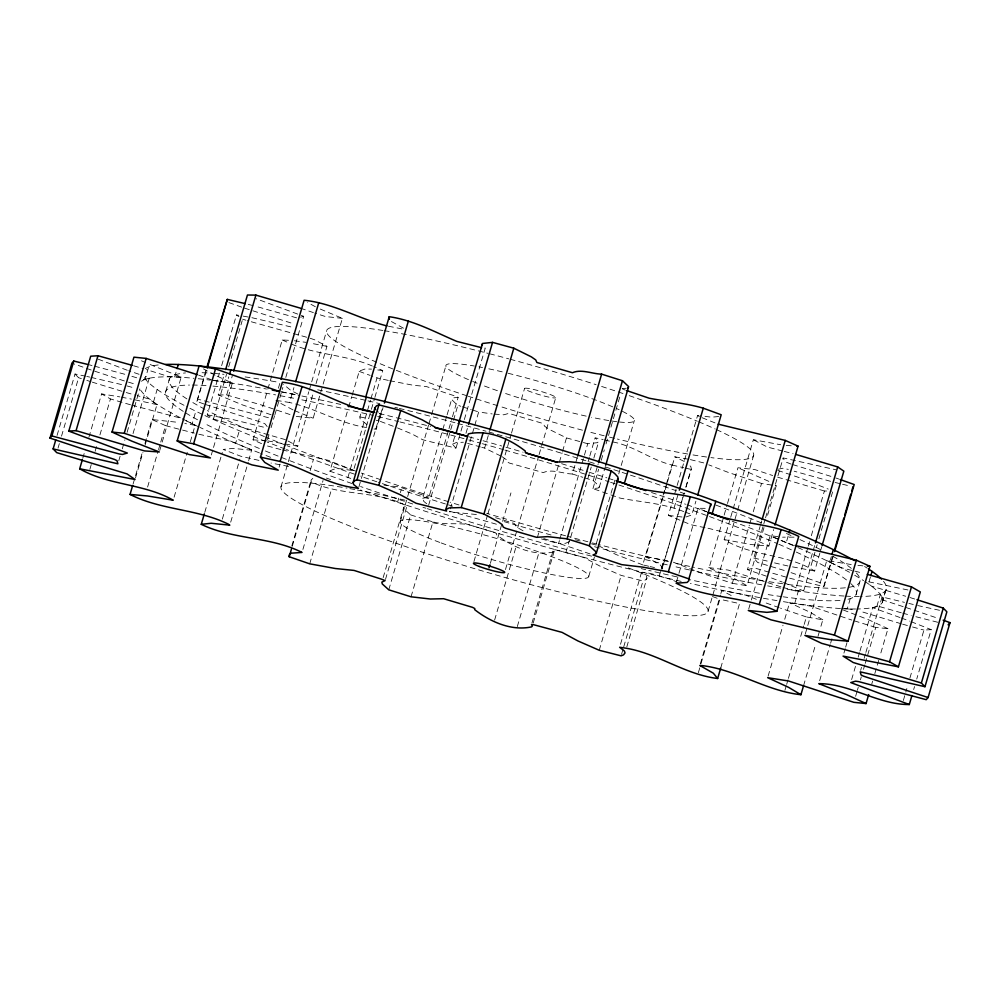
<?xml version="1.0" encoding="UTF-8"?>
<svg xmlns="http://www.w3.org/2000/svg" width="1000" height="1000" viewBox="0 0 1000 1000"><rect width="100%" height="100%" fill="white"/><g stroke="black" fill="none" stroke-linecap="round" stroke-linejoin="round"><path stroke-width="0.75" stroke-dasharray="5 3.75" d="M385.487 579.412L406.95 506.012C377.45 490.163 341.425 496.525 311.112 481.863L311.062 480.138L312.875 478.288L315.875 477.488M614.9 480.112L595.237 547.225M446.688 416.275L422.713 498.25L423.825 501.4L426.725 503.787M389.712 380.712L413.225 385.25L426.287 386.525L454.913 395.962L458.137 397.337L452.762 397.938L451.675 399.5L456.9 404.725L460.812 406.312M683.713 511.587C663.413 503.237 641.1 502.225 619.888 498.05L592.962 488.625L598.337 488.038L599.425 486.463L593.263 480.6L584.325 477.775M57.062 435.438L75.025 374.012L85.3 376.138M58.025 448.125L59.337 443.638M61.525 436.138L78.612 377.725L75.025 374.012M82.762 458.312L85.388 449.325M88.888 437.337L101.587 393.9L119.787 396.887M89.862 469.35L91.613 463.35M95.113 451.375L97.3 443.888M99.938 434.9L110.45 398.95L101.587 393.9M118.775 460.788L120.087 456.287M122.287 448.8L124.913 439.812M127.1 432.325L139.8 388.888M143.338 379.525L145.037 379.438L148.688 366.95M133.038 433.587L149.25 378.162L145.688 376.413M153.488 401.938L157.137 389.462M133.112 483.95L142.312 452.488M144.938 443.5L151.95 419.538L178.588 422.4M135.488 478.013L142.938 452.55M145.125 445.062L156.95 404.613L148.963 399L137.5 395.688M165.812 391.325L169.462 378.85M174.638 376.975L176.675 370.037M147.6 487.038L158.112 451.087M158.55 449.6L160.3 443.6M160.738 442.1L165.55 425.625L151.95 419.538M159.738 450.487L181.2 377.088L146.85 363.188M203.938 403.975L196.9 401.438L206.488 368.65M196.9 401.438L206.825 369.438M190.312 441.788L195.125 425.312L192.188 423.7L195.837 411.225M174.1 497.212L187.237 452.275M285.425 439.65L213.438 419.05L207.262 414.825L219.462 373.088M221.637 365.637L236.462 314.962L238.738 315.338M271.125 414.775L242.25 404.825L218.25 394.875L224.35 374.012M213.438 419.05L226.513 374.338M228.688 366.875L242.2 320.675M213.95 380.412L227.162 382.425L228.787 376.875M218.25 394.875L226.7 394.975L232.362 375.6M211.312 454.95L213.075 448.963M213.512 447.463L232.338 383.05L216.225 375.75M204.775 512.35L222.288 452.425M248.65 460.75L251.65 449.938L235.662 443.212L239.312 430.737M222.338 519.138L239.862 459.212M261.575 443.65L253.038 439.825L267.413 390.637M267.85 389.137L282.238 339.963L291.788 340.462M230.688 522.163L248.212 462.238M278.387 388.212L280.138 382.25M267.587 439.6L269.337 433.638M271.075 427.675L274.562 415.75M274.9 414.675L282.85 387.425M285.8 377.413L303.675 316.3L255.95 298.675M276.375 400.363L289.575 402.512L293.925 387.6M279.137 467.15L280.012 464.15M280.975 486.875L308.788 391.775M309.225 390.288L326.6 330.838M267.812 440.925L297.738 446.225L313.425 392.575M316.038 383.625L326.938 346.362L314.625 339.787L308.175 337.6M296.288 416.413L313.163 418.225L342.375 318.363L317.962 308.087M310.15 470.675L313.4 459.575M291.788 546.05L311.062 480.138M292.275 546.275L311.112 481.863M302.9 549.45L323.05 480.538M350.775 478.45L329.925 471.213L348.225 408.612M348.663 407.125L351.712 396.7M352.15 395.2L359.325 371.025L365.1 368.988L371.512 369.113M309.725 563.837L331.625 488.95M366.825 424.487L360.163 419.137L359.862 416.925L361.775 410.613M347.825 477.788L370.487 400.275M370.925 398.787L377.025 377.925L371.512 375.9M329.925 471.213C336.562 466.037 346.037 470.45 353.525 470.412L370.962 410.8M371.4 409.312L374.45 398.875M374.888 397.388L382.738 370.55L373.75 366.6M358.9 486.863L380.363 413.462L377 411.1M374 429.012L376.275 429.15L382.812 406.788M393.237 426.262L379.137 420.95L383.062 407.537M397.537 502.325L398.762 498.162M400.375 492.612L401.188 489.85M383.162 577.625L403.75 507.225L406.95 506.012M400.3 521.75L428.537 425.163M428.975 423.675L431.15 416.238M431.587 414.75L445.925 365.712M388.775 589.825L410.675 514.925L404.175 509.05L403.75 507.225M447.125 414.787L451.912 398.387M422.713 498.25L428.938 497.2L448.55 430.138M448.988 428.638L452.038 418.212M452.475 416.712L458.137 397.337M428.638 505.238L453.05 421.763M453.488 420.275L457.837 405.375M397.475 427.912L412.15 434.062L422.762 439.775L455.95 448.162L452.475 444.25L455.087 435.312M411.037 596.8L432.938 521.9C444.588 525.1 456.688 522.737 468.025 524.513L494.387 532.438L496.688 533.625L496.55 534.738C512.163 546.938 533.587 556.438 553.562 551.95L554.225 551.125L553.375 549.725L555.35 549.763L583.962 557.475L599.75 566.013L621.15 575.388L643 580.938L645.438 579.963L646.95 578.025L646.312 576.138C627.987 566 672.7 578.95 677.738 582.55M456.062 447.9L463.913 421.062M464.338 419.575L485.262 348.038L483.787 348.162M465.975 433.288L468.587 424.35M450.35 508.85L474.325 426.875M474.762 425.387L478.675 411.975L492.163 413.925M500.962 456.087L484.613 448.062L489.412 431.675M473.938 561.562L487.488 515.262M487.925 513.763L511.062 434.6M511.5 433.113L524.612 388.3M490.363 563.325L502.188 522.875M502.625 521.375L510.95 492.912M505.462 569.575L538.663 456.062M539.1 454.562L555.7 397.812A16.35 1.8 16.3 0 0 534.325 389.637A16.35 1.8 16.3 0 0 530.425 391.712A16.35 1.8 16.3 0 0 555.7 397.812M494.6 620.112L516.062 546.712M537.288 537.762L562.125 452.812M562.562 451.312L566.487 437.9L548.938 429.237L544.55 426.175L543.438 423.612L508.825 413.387L503.738 414.8L493.638 414.075M517.312 626.575L538.775 553.175M502.163 456.725L506.55 459.8L506.962 461.863L509.5 463.1L543.25 472.587C552.25 468.625 562.987 473.812 572.425 474L577.212 457.6M531.912 623.125L553.375 549.725M533.2 623.025L554.225 551.125M541.538 538.938L558.55 543.6L559.412 540.625M559.85 539.125L587.75 443.738L597.75 442.638L598.45 440.962L595.15 437.8L603.138 439.55M588.062 461.925L589.375 457.45M589.812 455.962L595.037 438.075M565.875 552.525L569.525 540.05M570.737 537.112L591.225 467.062M593.837 458.113L598.625 441.725M593.263 480.6L598.062 464.2M592.962 488.625L598.625 469.25M601.25 460.312L604.3 449.875M606.038 443.913L620.425 394.725M599.188 487.575L605.288 466.712M588.75 576.425L594.4 557.112M618.737 473.888L634.388 420.4M599.25 650.275L621.15 575.388M648.637 566.225L642.763 564.888L665.863 485.887M666.287 484.4L671.963 465.025C650.75 459.888 633.362 445.412 611.85 441.763M684.275 492.9L662.05 568.913L661.737 566.7L659.825 564.513L645.625 556.688L664.812 491.1M665.25 489.613L666.988 483.65M667.425 482.163L674.837 456.825L688.9 459.312M620.513 644.275L641.55 572.375M621.538 654.338L623.288 648.35M623.725 646.85L643 580.938M626.8 646.938L646.95 578.025M704.987 527.688L691.075 524.775L668.375 515.413L697.575 415.55L698.612 415.575M674.075 508.05L678.875 491.65M659.188 576.275L662.837 563.8M661.875 569.25L682.788 497.713M685.85 487.275L691.25 469.05L690.938 466.838L689.025 464.65M686.012 486.938L691.25 469.05M686.012 516.987L691.775 514.95L695.9 501.2M676.513 581.688L697.975 508.288L706.025 508.338M764 527.575L747 585.7L733.138 577.888L709.075 568.013L727.038 505.012M727.475 503.525L737.938 467.75L754.812 469.562L772.675 475.538M819.875 553.125L814.638 571.013C787.362 553.763 751.612 556.712 724.163 539.6L730.263 518.737M730.7 517.25L753.363 439.738L780.675 444.738M708.075 611.3L712.425 596.438M712.85 594.95L737.188 511.737M737.625 510.25L753.7 455.262M700.275 663.988L720.425 595.075M720.863 593.575L721.737 590.588L723.888 590.675L745.438 595.062L756.35 599.288M698.375 672.65L700.562 665.163M701 663.662L719.837 599.25L711.963 596.337M673.4 562.225L699.463 572.425L732.325 583.325L749.325 525.2M749.762 523.713L751.513 517.75M753.25 511.788L761.538 483.462L776.2 485.838L766.612 518.638M766.312 576.15L747.438 569.663L760.075 526.45M760.413 525.375L761.725 520.9M720.725 668.012L739.55 603.6L719.837 599.25M784.2 570.45L757.613 562.463L753.8 558.038L763.388 525.237M763.825 523.75L765.138 519.275M765.575 517.788L783.188 457.925L835.725 469.725M748.725 608.975L750.913 601.487M751.35 599.987L770.188 535.575L777.9 536.688M724.163 539.6L751.475 544.6L768.863 546.013L773.662 529.612M792.812 544.925L786.237 542.612L788.263 535.688M768.1 676.175L782.987 625.25M784.737 619.263L789.562 602.775L810.475 606.112L851.75 620.05M783 587.438L795.2 590.862L807.837 547.638M808.275 546.15L809.587 541.675M811.325 535.712L824.4 491L831.438 491.075M794.737 603.413L798.388 590.925M808.462 566.788L812.825 551.888M813.263 550.388L815 544.425M795.2 590.862L803.65 590.962L815.85 549.225M816.287 547.737L817.163 544.75M818.9 538.787L832.85 491.1M820.312 551.638L822.05 545.675M784.912 690.337L786.237 685.85M786.675 684.35L787.987 679.85M788.425 678.363L803.75 625.925M804.188 624.438L806.375 616.938L822.825 619.825L820.188 628.812M805.312 633.913L826.775 560.525L852.475 564.763M851.912 570.462L841.2 567.675L829.725 562.125L831.338 556.575M747.438 569.663L753.45 568.112L756.55 568.55L790.987 578.55L823.787 586.587L832.5 556.775M823.787 586.587L833.275 556.075M803.55 685.725L815.812 643.787M818 636.3L819.75 630.3M819.675 680.65L830.188 644.7M830.625 643.2L831.938 638.713M844.275 608.737L847.262 608.862L850.913 596.375M856.087 594.5L859.737 582.025M843.925 653.112L845.238 648.625M845.675 647.125L846.988 642.625M870.45 576.95L868.413 583.888L871.725 586.213L905.662 596.25M851.625 679.575L856 664.6M858.2 657.113L859.513 652.613M859.95 651.112L872.65 607.675L878.562 606.312L901.3 612.788M876.862 606.4L880.512 593.913M860.638 670.35L861.513 667.35M864.137 658.363L865.45 653.863M865.888 652.375L882.1 596.95L904.463 602.362M903.138 606.638L883 600.062L886.4 586.975M882.375 602.238L886.025 589.763M855.612 696.325L856.925 691.838M857.362 690.337L858.238 687.337M860.425 679.85L861.3 676.862M863.487 669.362L864.812 664.875M865.25 663.375L875.763 627.425L887.962 628.663L880.075 655.625M871.75 684.087L872.625 681.087M874.825 673.6L879.638 657.125M903.35 700.5L906.85 688.512M909.912 678.025L923.938 630.087L931.188 629.625L916.737 679.05M913.675 689.538L914.55 686.55M303.675 316.3L300.613 317.213M359.862 416.925L368.85 418.6M753.8 558.038L769.362 561.55M452.475 444.25L456.25 442.55L463.35 442.238M569.425 541.587L565.65 543.275L558.55 543.6M145.037 379.438L149.25 378.162M645.625 556.688L668.562 560.938M195.125 425.312L184.838 423.5M181.2 377.088L168.7 376.587L146.438 369.6M778.213 469.212L782.65 468.25L788.3 469.4M326.938 346.362L310.6 343.188M718.662 416.525L711.6 417.188L700.062 415.775M476.4 514.525L449.475 511.838M622.35 388.512L626.237 388.263M794.05 537.15L782.562 537.175M342.375 318.363L325.487 316.55L314.812 313.113M708.737 567.612L728.075 570.037L781.513 587.013M253.038 439.825L266.5 440.775M382.738 370.55L375.875 369.725M268.45 417.725L198.113 399.25M668.375 515.413L682.4 517.038M379.288 413.425L380.363 413.462M847.262 608.862L855.562 609.812M156.95 404.613L132.825 399.375M232.338 383.05L227.162 382.425M791.263 445.8L785.913 445.337M251.713 450.262L233.075 448.387L223.162 449.438L240.738 456.225L259.488 460.513M857.913 565.337L863.35 565.9M294.4 340.763L306.175 342.375M384.025 485.112L399.513 486.987L428.938 497.2M207.262 414.825L233.962 419.85L266.488 427.887M814.638 571.013L789.35 566.275M732.325 583.325L747 585.7M288.6 466.375L271.025 463.05M121.25 397.15L131.387 399.087M907.95 589.975L868.213 581.712M243.125 316.125L250.425 317.425M388.45 326.213L403.2 329.15M690.387 459.613L704.712 463.15M281.737 391.912L298.012 395.163M366.625 427.537C339.688 423.562 316.087 408.45 289.575 402.512M296.613 317.838L255.662 306.288M251.887 317.688L293.387 327.5M939.538 610.3L917.688 605.538M708.012 528.237L756.05 540.275L768.863 546.013M388.325 380.4L377.025 377.925M86.762 376.438L89.675 377.075M91.125 377.4L124.338 385.225M787.938 565.988L773.725 562.712M671.963 465.025L683.725 467.713M685.188 468.05L691.075 469.4M376.2 420.275L379.137 420.95M650.113 566.562L654.525 567.575M198.812 434.225L229.088 440.913L235.662 443.212M835.05 482.463L841.038 483.888M842.537 484.25L850.025 486.037M908.863 603.425L913.275 604.475M782.725 451.05L767.237 447.013L753.363 439.738M784.25 451.413L793.088 453.675M306.663 337.238L247.338 320.662M937.712 622.263L915.45 616.613M604.587 439.925L610.4 441.388M854.8 571.125L863.037 573.212M182.55 430.1L194.387 433.1M575.388 539.788L581.188 541.25M591.362 543.825L596.8 545.262M248.238 304.387L254.175 305.9M830.588 481.337L794.175 471.2M87.15 364.288L93.088 365.812M94.575 366.188L126.325 374.675M280.812 449.562L265.85 445.562M282.262 449.95L328.275 460.3L353.525 470.412M165.55 425.625L179.6 429.35M902.712 613.162L911.2 615.462M912.575 626.987L923.938 630.087M824.4 491L776.925 476.962M566.487 437.9L587.75 443.738M467.612 443.4L480.363 446.9M481.775 447.287L484.613 448.062M226.7 394.975L261.637 405.037L291.35 415M127.075 385.95L135.3 388.225M792.675 464.562L832.962 477.013M126.225 392.55L134.812 394.988M130.45 404.775L110.45 398.95M131.888 405.175L180.7 418.162M901.15 623.763L859.375 611.013M902.588 624.163L909.737 626.2M128.5 382.163L136.475 384.562M495.625 517.712L514.237 523.475L516.575 527.075L525.725 532.325M121.95 391.275L92.312 382.163M133.613 365.763L143.588 368.75M875.763 627.425L853.15 620.487M131.912 376.325L138.737 378.413M909.938 597.525L915.55 599.288M124.375 380.95L92.6 370.5M410.675 514.925L432.938 521.9M791.188 464.137L786.038 462.1L783 458.175M242.638 319.188L245.863 320.2M761.538 483.462L728.662 472.562L708.775 464.862M462.312 406.788L471.238 409.613M472.725 410.087L478.675 411.975M572.425 474L582.837 477.3M791.038 572.638L825 584.388M139.062 374.288L128.637 370.75M78.612 377.725L81.35 378.612M86.838 380.387L90.938 381.725M300.55 308.212L313.375 312.6M905.95 607.513L912.738 609.738M914.1 610.188L937.675 618.212M806.375 616.938L780.512 608.162M244.488 308.125L294.262 324.012M211.425 379.725L198.612 375.1M91.2 370.025L71.9 363.2M779.125 607.675L762.95 601.85M835.825 477.975L838.662 478.988M228.888 302.6L241.65 307.125M843.3 610L868.325 619.65L887.962 628.663M205.35 404.475L262.4 422.612L265.062 423.875L268.1 427.8M900 617.525L872.65 607.675M901.35 618.013L909.638 621.125M127.287 370.262L95.825 358.275M777.825 470.412L800.75 478.137L828.25 489.1M706.3 511.637L697.975 508.288M359.125 371.362L370.138 375.4M685.1 512.087L691.988 514.612M642.763 564.888L615.938 554.475L599.138 546.05M625.4 390.15L622.163 388.762M771.55 578L782.225 582.038M911.062 621.663L931.188 629.625M783.512 582.537L803.65 590.962M702.225 417.762L716.675 423.55M372.3 366.025C346.35 354.738 316.812 355.075 290.775 343.787M786.237 542.612L770.188 535.575M294.425 410.55L313.163 418.225M141.475 360.788L145.512 362.587M282.238 339.963L289.35 343.15M699.338 416.613L697.575 415.55M293.012 409.9L275.875 400.788M298.012 394.1L290.712 390.337L283.363 384.225M684.275 461.488L674.837 456.825M403.462 328.188L391.287 321.463M215.025 375.163L203.487 368.9M182.425 418.875L192.188 423.7M829.725 562.125L826.775 560.525M768.838 481.362L737.938 467.75M315.363 306.75L307.638 302.45M288 441L297.738 446.225M731.188 595.5L721.737 590.588M822.825 619.825L810.487 612.45L789.562 602.775M375.5 428.638L376.275 429.15M775.225 485.188L776.2 485.838M236.462 314.962L238.925 316.65M882.1 596.95L882.75 599.45M716.575 429.637A222.438 24.413 16.3 0 1 710.9 457.6M706.6 457.025A222.438 24.413 16.3 0 1 690.562 454.513M687.7 454.012A222.438 24.413 16.3 0 1 617.362 439.038M614.462 438.338A222.438 24.413 16.3 0 1 608.6 436.887M604.175 435.788A222.438 24.413 16.3 0 1 587.987 431.637M582.525 430.2A222.438 24.413 16.3 0 1 499.175 406.175M497.812 405.75A222.438 24.413 16.3 0 1 468.35 396.275M466.887 395.788A222.438 24.413 16.3 0 1 382.812 330.45M384.175 330.675A222.438 24.413 16.3 0 1 488.088 353.375M489.6 353.762A222.438 24.413 16.3 0 1 508.8 358.862M510.175 359.237A222.438 24.413 16.3 0 1 596.1 384.675M601.625 386.45A222.438 24.413 16.3 0 1 623.525 393.713M629.212 395.65A222.438 24.413 16.3 0 1 697.337 421.213M698.688 421.775A222.438 24.413 16.3 0 1 715.25 429.025M628.4 567.913A222.438 24.413 16.3 0 1 654.975 612.175A222.438 24.413 16.3 0 1 346.65 524.763A222.438 24.413 16.3 0 1 346.975 488.125M349.888 488.638A222.438 24.413 16.3 0 1 355.863 489.738M357.388 490.025A222.438 24.413 16.3 0 1 407.275 500.712M449.412 511.225A222.438 24.413 16.3 0 1 499.4 525.087M543.7 538.55A222.438 24.413 16.3 0 1 593.35 555.075M864.875 581.487A387.238 42.488 16.3 0 1 856.912 608.987M855.625 609A387.238 42.488 16.3 0 1 841.888 608.6M840.487 608.525A387.238 42.488 16.3 0 1 779.938 601.1M777 600.612A387.238 42.488 16.3 0 1 690.375 583.462M681.175 581.388A387.238 42.488 16.3 0 1 360.588 489.988M330.625 479.575A387.238 42.488 16.3 0 1 326.388 478.062M270.65 457.337A387.238 42.488 16.3 0 1 260.8 453.462M259.413 452.912A387.238 42.488 16.3 0 1 199.95 427.413M198.612 426.788A387.238 42.488 16.3 0 1 182.85 419.05M180.338 417.762A387.238 42.488 16.3 0 1 140.363 389.625M141.488 381.275A387.238 42.488 16.3 0 1 193.912 378.3M198.225 378.725A387.238 42.488 16.3 0 1 210.463 380.125M212.062 380.325A387.238 42.488 16.3 0 1 266.55 389.038M280.963 391.775A387.238 42.488 16.3 0 1 299.025 395.4M301.9 395.988A387.238 42.488 16.3 0 1 340.725 404.45M379.25 413.525A387.238 42.488 16.3 0 1 430.613 426.525M468.812 436.788A387.238 42.488 16.3 0 1 478.775 439.55M483.062 440.737A387.238 42.488 16.3 0 1 501.65 446M505.938 447.225A387.238 42.488 16.3 0 1 523.112 452.2M561.613 463.7A387.238 42.488 16.3 0 1 587.612 471.737M589.1 472.212A387.238 42.488 16.3 0 1 606.85 477.837M608.312 478.312A387.238 42.488 16.3 0 1 615.638 480.675M651.513 492.512A387.238 42.488 16.3 0 1 685.575 504.25M687 504.75A387.238 42.488 16.3 0 1 706.663 511.775M732.175 521.2A387.238 42.488 16.3 0 1 796.413 546.938M797.825 547.55A387.238 42.488 16.3 0 1 849.513 572.325M854.7 575.25A387.238 42.488 16.3 0 1 863.612 580.662M622.362 411.3A98.138 10.762 16.3 0 1 617.825 421.825M616.65 421.675A98.138 10.762 16.3 0 1 610.2 420.775M608.8 420.55A98.138 10.762 16.3 0 1 591.5 417.275M586.213 416.138A98.138 10.762 16.3 0 1 502.975 392.625M497.388 390.7A98.138 10.762 16.3 0 1 483.05 385.487M477.113 383.2A98.138 10.762 16.3 0 1 472.663 381.4M468.5 379.663A98.138 10.762 16.3 0 1 474.375 366.037M478.938 366.863A98.138 10.762 16.3 0 1 482.525 367.55M488.812 368.837A98.138 10.762 16.3 0 1 505.213 372.562M508.1 373.263A98.138 10.762 16.3 0 1 619.175 409.75M883.487 581.312A387.238 42.488 16.3 0 1 860.562 596.5M859.275 596.512A387.238 42.488 16.3 0 1 845.537 596.125M844.137 596.038A387.238 42.488 16.3 0 1 785.113 588.862M780.65 588.125A387.238 42.488 16.3 0 1 767.575 585.875M761.812 584.837A387.238 42.488 16.3 0 1 690.975 570.288M689.438 569.95A387.238 42.488 16.3 0 1 673.188 566.225M667.288 564.85A387.238 42.488 16.3 0 1 593.45 546.438M551.05 534.987A387.238 42.488 16.3 0 1 501 520.725M452.612 506.175A387.238 42.488 16.3 0 1 448.387 504.862M445.4 503.938A387.238 42.488 16.3 0 1 378.275 482.262M376.863 481.788A387.238 42.488 16.3 0 1 360.075 476.087M354.475 474.162A387.238 42.488 16.3 0 1 286.45 449.525M285.075 449.012A387.238 42.488 16.3 0 1 267.238 442.088M265.837 441.525A387.238 42.488 16.3 0 1 203.6 414.938M202.262 414.312A387.238 42.488 16.3 0 1 186.5 406.575M183.988 405.275A387.238 42.488 16.3 0 1 144.012 377.137M145.137 368.787A387.238 42.488 16.3 0 1 160.463 364.738M864.6 566.5A387.238 42.488 16.3 0 1 867.262 568.175M856.35 572.987A359.825 39.487 16.3 0 1 784.05 583.938M782.638 583.737A359.825 39.487 16.3 0 1 767.8 581.487M763.125 580.725A359.825 39.487 16.3 0 1 692.525 567.038M689.538 566.375A359.825 39.487 16.3 0 1 672.775 562.638M668.45 561.65A359.825 39.487 16.3 0 1 598.15 544.45M596.688 544.062A359.825 39.487 16.3 0 1 592.288 542.925M587.875 541.763A359.825 39.487 16.3 0 1 567.125 536.225M565.638 535.825A359.825 39.487 16.3 0 1 486.7 513.362M459.012 504.975A359.825 39.487 16.3 0 1 450.112 502.212M448.625 501.75A359.825 39.487 16.3 0 1 382.325 480.25M380.938 479.775A359.825 39.487 16.3 0 1 361.35 473.062M355.588 471.05A359.825 39.487 16.3 0 1 287.025 445.7M285.613 445.138A359.825 39.487 16.3 0 1 265.825 437.175M264.4 436.587A359.825 39.487 16.3 0 1 207.387 410.6M204.85 409.263A359.825 39.487 16.3 0 1 191.612 401.825M186.9 398.9A359.825 39.487 16.3 0 1 185.525 372.925M202.1 372.7A359.825 39.487 16.3 0 1 212.413 373.288M213.787 373.387A359.825 39.487 16.3 0 1 224.013 374.325M245.15 376.925A359.825 39.487 16.3 0 1 279.275 382.413M317.675 389.812A359.825 39.487 16.3 0 1 366.562 400.562M368.025 400.9A359.825 39.487 16.3 0 1 379.825 403.675M394.837 407.3A359.825 39.487 16.3 0 1 397.875 408.05M399.3 408.4A359.825 39.487 16.3 0 1 456.125 423.038M457.612 423.438A359.825 39.487 16.3 0 1 486.025 431.213M488.85 432A359.825 39.487 16.3 0 1 598.237 464.675M605.525 467.013A359.825 39.487 16.3 0 1 684.975 493.837M715.95 505.125A359.825 39.487 16.3 0 1 763.375 523.7M786.45 533.513A359.825 39.487 16.3 0 1 793.288 536.55M799.963 539.6A359.825 39.487 16.3 0 1 821.812 550.275M832.775 556.225A359.825 39.487 16.3 0 1 851.287 568.362M850.85 583.612A359.825 39.487 16.3 0 1 846.213 599.625M840.025 600.425A359.825 39.487 16.3 0 1 783.213 596.812M781.812 596.613A359.825 39.487 16.3 0 1 765.675 594.212M759.475 593.212A359.825 39.487 16.3 0 1 688.875 579.513M676.812 576.85A359.825 39.487 16.3 0 1 648.7 570.375M645.725 569.675A359.825 39.487 16.3 0 1 641.25 568.6M591.575 556.163A359.825 39.487 16.3 0 1 427.312 508.675M425.85 508.212A359.825 39.487 16.3 0 1 422.938 507.275M412.775 504A359.825 39.487 16.3 0 1 360.6 486.55M351.938 483.525A359.825 39.487 16.3 0 1 265.038 450.838M259.337 448.475A359.825 39.487 16.3 0 1 203.738 423.075M197.525 419.775A359.825 39.487 16.3 0 1 185.725 412.95M183.25 411.388A359.825 39.487 16.3 0 1 189.475 385.062M192.312 385.05A359.825 39.487 16.3 0 1 208.762 385.763M212.963 386.1A359.825 39.487 16.3 0 1 275.625 394.888M280.05 395.688A359.825 39.487 16.3 0 1 295.887 398.663M301.837 399.837A359.825 39.487 16.3 0 1 373.212 415.45M377.663 416.512A359.825 39.487 16.3 0 1 398.488 421.587M399.925 421.938A359.825 39.487 16.3 0 1 467.388 439.55M468.888 439.963A359.825 39.487 16.3 0 1 480.875 443.275M482.375 443.7A359.825 39.487 16.3 0 1 503.55 449.675M504.963 450.075A359.825 39.487 16.3 0 1 609.138 481.825M610.575 482.3A359.825 39.487 16.3 0 1 708.037 516.025M709.463 516.55A359.825 39.487 16.3 0 1 777.513 543.688M778.825 544.25A359.825 39.487 16.3 0 1 792.288 550.237M796.312 552.087A359.825 39.487 16.3 0 1 847.638 580.837M441.163 542.938A98.138 10.762 16.3 0 0 588.475 577.075A98.138 10.762 16.3 0 0 453.938 527.25A98.138 10.762 16.3 0 0 441.163 542.938"/><path stroke-width="1.5" d="M605.725 465.225L628.625 386.613L622.463 380.737L601.625 374.137C592.188 373.95 581.45 368.762 572.45 372.725L536.875 362.5L535.75 359.938L531.362 356.863L513.812 348.2L492.562 342.375L482.562 343.462L459.012 421.887M55.75 439.925L53.125 448.913L117.9 463.787L117 460.675L114.575 459.462L50 438.1L71.9 363.2L73.8 361.05L87.15 364.288M50 438.1L51.887 435.95L73.8 361.05M51.887 435.95L119.375 454L122.487 454.45L127.35 453.05L68.812 431.112L90.712 356.213L97.963 355.737L132.188 365.337M68.812 431.112L76.062 430.637L97.963 355.737M132.675 485.438L130.05 494.425L147.525 495.962L173.225 500.213C144.412 483.6 108.438 485.513 79.688 468.8L82.312 459.812M76.062 430.637L144.438 450.913L159.3 451.975L131.675 441.075L112.037 432.062L133.938 357.163L146.15 358.413L197.325 374.663M112.037 432.062L124.237 433.3L146.15 358.413M177.075 368.65L178.287 364.5M124.237 433.3L189.525 454.625L210.438 457.95L189.513 448.275L177.175 440.913L199.075 366.012L215.525 368.888L278.788 391.312M206.925 367.163L227.312 299.387L245.25 303.65M207.262 367.95L227.312 299.387M177.175 440.913L193.625 443.787L215.525 368.888M225.662 369.538L247.45 295.012L255.9 295.113L300.55 308.212M229.6 374.1L230.812 369.938M233.675 371.125L255.9 295.113M720.725 668.012L717.65 678.5C683.975 674.463 656.312 652.125 622.788 647.725L619.637 647.262L624.412 651.038L625.05 652.925L623.538 654.862L621.1 655.837L599.25 650.275L577.85 640.913L562.062 632.375L533.45 624.663L531.475 624.625L532.325 626.013L531.663 626.85C511.688 631.337 490.262 621.825 474.65 609.625L474.787 608.525L472.488 607.337L443.6 598.713L430.363 599.012L411.037 596.8L388.775 589.825L382.275 583.938L381.85 582.112L385.1 580.625L381.675 579.212L354.062 570.425L335.275 568.5L309.725 563.837L289.212 556.75L289.163 555.037L290.975 553.188L302.025 552.438L299.55 551.225C268.375 536.562 232.338 539.4 201.262 524.325L204.338 513.85M281.012 379.263L304.113 300.262C333.25 303.163 358.975 318.938 386.975 325.913M193.625 443.787L252.013 464.9L278.263 470.15L264.762 462.425L260.45 457.137L282.35 382.238C315.038 386.075 341.962 407.5 374.312 412.312M295.675 381.637L318.775 302.65M466.55 436.075L435.8 427.575L422.15 419.812L400.75 410.45L378.9 404.888L376.463 405.863L374.95 407.8L353.05 482.7L353.688 484.588L358.45 488.363L355.312 487.9C328.375 484.688 305.775 469.05 280.163 461.475L302.062 386.575M289.212 556.75L291.4 549.263M365.7 397.2L389.225 316.712C413.338 320.15 434.888 332.088 456.838 341.413L481.525 347.65M362.713 409.55L366.362 397.075M353.05 482.7L354.562 480.763L357 479.787L378.9 404.888M384.375 403.062L408.35 321.087M709.225 512.712C738 524.362 770.588 522.413 798.737 536.4L776.838 611.3C745.763 596.225 709.725 599.062 678.55 584.4L676.075 583.188L687.125 582.438L688.938 580.588L688.888 578.875L668.375 571.788L642.825 567.137L621.7 564.65L593 555L596.25 553.513L618.15 478.612L617.725 476.788L614.712 473.562L611.225 470.9L588.962 463.925L569.637 461.725L556.4 462.013L527.513 453.4L525.212 452.212L525.35 451.1C509.738 438.9 488.312 429.387 468.338 433.888L445.775 509.613L446.625 511L416.037 503.25L400.25 494.712L378.85 485.35L400.75 410.45M456.037 433.3L459.688 420.825M468.587 424.35L492.562 342.375M445.775 509.613L449.225 507.925L461.225 507.55L483.125 432.663M489.85 430.188L513.812 348.2M596.25 553.513L595.825 551.688L589.325 545.8L567.062 538.825L547.725 536.625L536.525 537.312L505.613 528.288L503.312 527.112L502.15 524.612L498.3 521.862L483.938 514.012L505.838 439.113M489.05 567.812L489.925 564.812M577.65 456.112L601.625 374.137M567.062 538.825L588.962 463.925M598.488 462.713L622.463 380.737M589.325 545.8L611.225 470.9M710.837 505.688L710.788 503.975C683.538 490.225 651.963 495.462 624.362 483.5L628.013 471.025M679.3 490.163L703.275 408.188C685.55 402.987 667.013 401.737 649.087 398.188L626.788 390.613M668.375 571.788L690.275 496.887M697.65 495.238L721.188 414.75L703.275 408.188M688.888 578.875L710.788 503.975M712.15 513.775L715.8 501.287M762.15 519.412L785.25 440.412L718.112 424.137M774.963 525.15L798.062 446.15L785.25 440.412M759.262 604.513L781.162 529.612M789.075 532.913L789.887 530.138M815.438 542.938L837.675 466.925L795.913 454.462M822.05 545.675L843.838 471.15L837.675 466.925M832.15 553.812L833.375 549.65M834.688 549.325L843.838 518.025M844.712 515.037L850.812 494.175M851.688 491.188L852.987 486.725M834.587 551.6L854.2 484.525L840.075 479.487M717.65 678.5L713.337 673.2L699.837 665.475L701.988 665.575C736.525 669.75 766.263 690.987 800.925 694.712L803.55 685.725M856.35 560.2L869.95 566.3L848.05 641.2L834.45 635.1L856.35 560.2L795.1 545.45M870.85 575.575L872.062 571.413M800.925 694.712L788.587 687.35L767.663 677.675L788.575 681L853.85 702.325L866.062 703.562L868.688 694.575M911.462 586.888L920.312 591.938L898.413 666.825L889.55 661.787L911.462 586.888L867.275 574.35M866.062 703.562L846.425 694.55L818.8 683.65C850.037 683.55 878.1 704.788 909.287 704.525L911.925 695.537M943.288 608.112L946.875 611.812L924.975 686.712L921.388 683L943.288 608.112L916.963 599.725M909.287 704.525L850.75 682.575L855.612 681.175L858.725 681.625L926.2 699.675L928.1 697.537L950 622.638L943.15 620.175M389.225 316.712L389.363 319.275M948.112 624.788L950 622.638M617.388 479.412L618.15 478.612M627.537 388.175L628.387 387.713M201.262 524.325L211.175 523.275L229.812 525.15L228.425 524.188C197.4 508.812 160.912 510.275 130.05 494.425M776.838 611.3L766.925 612.35L748.288 610.475L770.913 619.812L834.45 635.1M796.75 446.138L798.062 446.15M867.312 566.138L869.95 566.3M848.05 641.2L830.575 639.663L804.875 635.413L821.725 643.363L889.55 661.787M79.688 468.8L135.05 479.513L127.062 473.9L56.712 452.625L53.125 448.913M898.413 666.825L843.05 656.112L853.213 662.513L921.388 683M924.975 686.712L860.2 671.838L861.1 674.95L863.525 676.162L928.1 697.537M260.45 457.137L280.163 461.475M357 479.787L378.85 485.35M461.225 507.55L483.938 514.012M624.362 483.5L616.138 480.725M374.95 407.8L375.588 409.688M481.675 344.387L481.85 345.15M272.25 390.1A387.238 42.488 16.3 0 1 279.5 391.488M347.975 406.112A387.238 42.488 16.3 0 1 374.712 412.425M435.075 427.7A387.238 42.488 16.3 0 1 467.388 436.4M525.975 453.038A387.238 42.488 16.3 0 1 557.35 462.4M617.1 481.138A387.238 42.488 16.3 0 1 645.863 490.613M708.05 512.275A387.238 42.488 16.3 0 1 727.962 519.612M165.738 364.438A387.238 42.488 16.3 0 1 502.587 432.738A387.238 42.488 16.3 0 1 854.412 560.538M868.525 569A387.238 42.488 16.3 0 1 881.438 579.05M479.325 566.475A16.35 1.8 16.3 0 0 504.588 572.562A16.35 1.8 16.3 0 0 483.225 564.4A16.35 1.8 16.3 0 0 479.325 566.475"/></g></svg>
